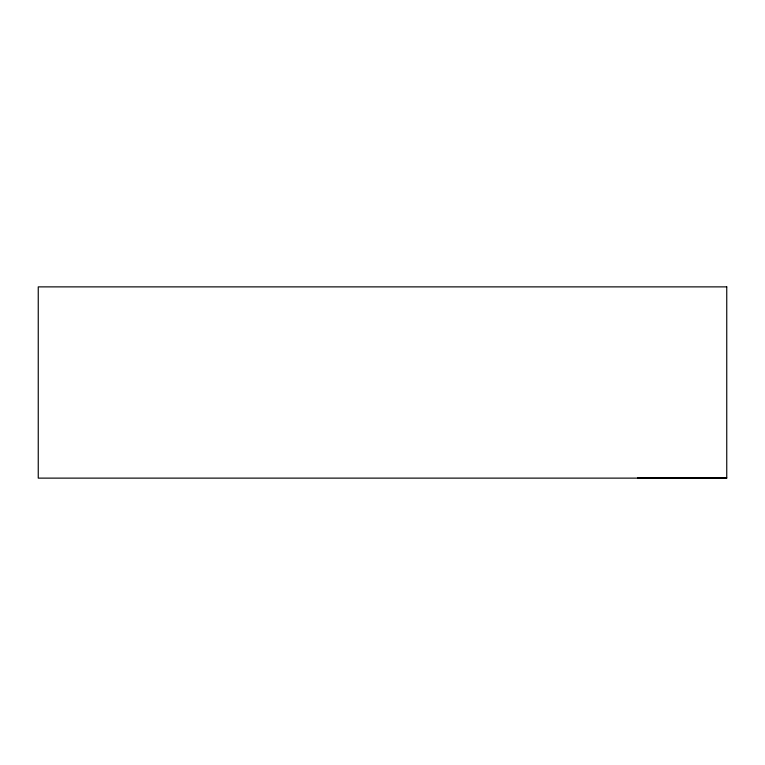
<?xml version="1.0" encoding="UTF-8"?>
<svg xmlns="http://www.w3.org/2000/svg" width="765" height="765" viewBox="0 0 765 765"><rect width="100%" height="100%" fill="white"/><g stroke="black" fill="none" stroke-linecap="round" stroke-linejoin="round"><path stroke-width="1.15" d="M726.75 477.962L637.503 477.962M726.75 286.875L38.25 286.875L38.25 478.125L726.75 478.125L726.75 286.875"/></g></svg>
